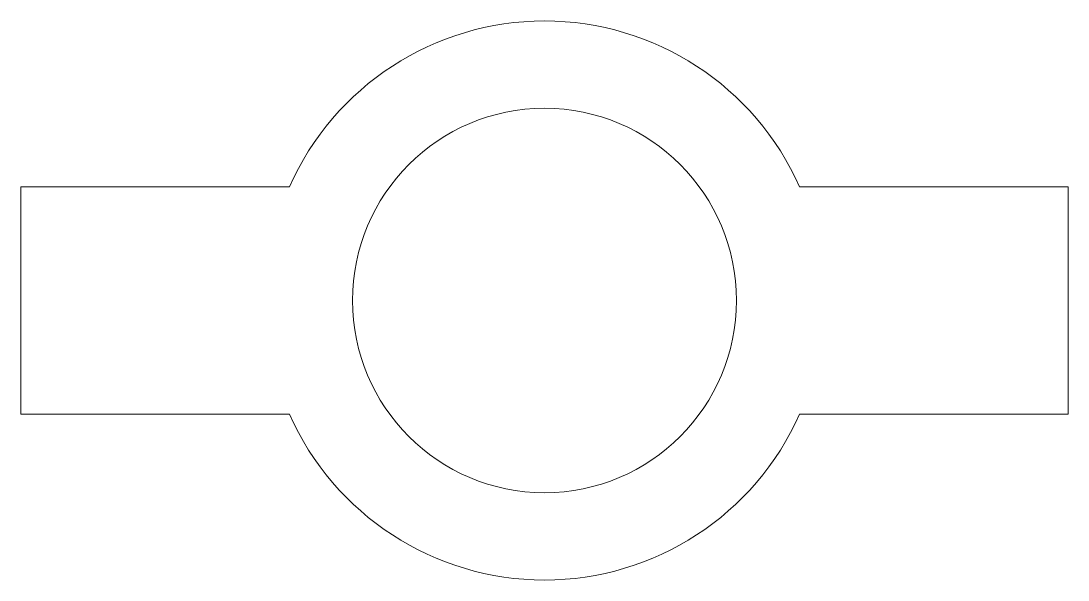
# Model space of a CAD drawing. Header units: millimetres. Extents: x -30 to 30, y -16 to 16.
import ezdxf

# ---------------------------------------------------------------- set-up
doc = ezdxf.new("R2010")
doc.units = ezdxf.units.MM

msp = doc.modelspace()

# ---------------------------------------------------------------- linework, layer by layer
at = {"color": 7, "linetype": 'Continuous', "lineweight": 15}
for p, q in [((-30, 6.5), (-30, -6.5)), ((-14.62, 6.5), (-30, 6.5)), ((30, 6.5), (14.62, 6.5)), ((30, -6.5), (30, 6.5)), ((-30, -6.5), (-14.62, -6.5)), ((14.62, -6.5), (30, -6.5))]:
    msp.add_line(p, q, dxfattribs=at)
msp.add_circle((0, 0), 11, dxfattribs=at)
for start, end in [(23.96948, 156.03052), (203.96948, 336.03052)]:
    msp.add_arc((0, 0), 16, start, end, dxfattribs=at)

doc.saveas('drawing.dxf')
